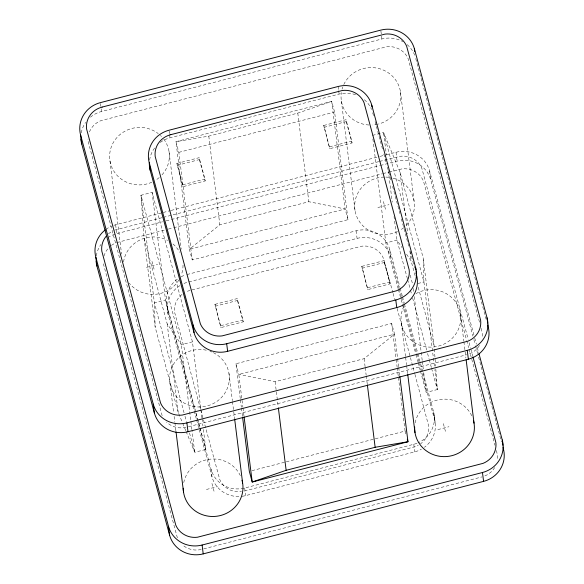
<?xml version="1.0" encoding="UTF-8"?>
<svg xmlns="http://www.w3.org/2000/svg" width="584" height="584" viewBox="0 0 584 584"><rect width="100%" height="100%" fill="white"/><g stroke="black" fill="none" stroke-linecap="round" stroke-linejoin="round"><path stroke-width="0.44" stroke-dasharray="2.92 2.19" d="M348.006 219.657L345.122 208.984L308.834 201.721L219.832 224.738L189.362 249.273L192.246 259.946L348.006 219.657L334.603 112.062L331.719 101.39L175.959 141.671L189.362 249.273L345.122 208.984L331.719 101.39L297.796 113.106L208.795 136.13L175.959 141.671L178.843 152.351L192.246 259.946M235.929 363.759L238.812 374.432L275.101 381.695L364.102 358.678L394.572 334.143L391.689 323.47L235.929 363.759L240.323 399.018M114.566 230.14L162.381 217.584M116.837 242.572L164.841 230.016M190.15 290.372L187.362 291.277A20.688 19.871 -7.1 0 0 185.727 292.015M90.432 117.187A27.601 26.514 -7.1 0 1 101.528 111.493L381.892 38.975A27.601 26.514 -7.1 0 1 402.799 41.595M160.301 142.408A27.601 26.514 -7.1 0 1 169.988 137.817L339.1 94.075A27.601 26.514 -7.1 0 1 356.787 95.17M178.843 152.351L334.603 112.062M176.908 163.44L199.159 157.68L204.926 179.032L205.159 180.93L182.909 186.683L176.908 163.44L182.909 186.683M323.77 125.45L346.02 119.698L351.78 141.051L352.021 142.949L329.77 148.701L323.77 125.45L329.77 148.701M177.142 165.338L199.392 159.578L199.159 157.68M324.003 127.348L346.254 121.596L346.02 119.698M201.918 417.779L192.457 341.83L152.103 192.384L140.978 195.26L144.131 238.506L155.169 327.113L178.23 412.516L182.354 422.458M372.446 135.393L383.571 132.517L400.076 172.309L423.13 257.705L434.167 346.312L435.613 366.132M182.668 184.785L204.926 179.032M329.529 146.803L351.78 141.051M113.902 225.293A27.601 26.514 -7.1 0 1 115.639 224.782L162.367 212.7M163.25 212.466L170.302 210.649M171.185 210.415L379.257 156.6M380.133 156.373L385.425 155.001M386.309 154.775L396.003 152.271A27.601 26.514 -7.1 0 1 429.627 170.981L474.485 337.129M163.264 217.357L378.731 161.629M379.615 161.396L400.157 156.278A20.688 19.871 -7.1 0 1 421.852 168.353L468.185 339.216M107.777 237.717A27.601 26.514 -7.1 0 1 116.742 233.644L162.586 221.789M166.112 220.876L170.521 219.737M171.404 219.504L379.476 165.688M380.359 165.462L397.105 161.126A27.601 26.514 -7.1 0 1 430.729 179.843L472.93 336.143M168.375 229.103L172.791 227.957M173.674 227.731L382.075 173.828M382.958 173.601L388.258 172.229M389.141 172.003L401.734 168.937A20.688 19.871 -7.1 0 1 423.429 181.011L466.492 339.779M146.46 267.384L157.585 264.508M377.877 207.532L389.002 204.656M187.019 274.531L356.13 230.789A27.601 26.514 -7.1 0 1 389.747 249.499L399.93 287.219M398.981 287.795L390.696 257.099A27.601 26.514 -7.1 0 0 357.072 238.381L187.96 282.123A27.601 26.514 -7.1 0 0 182.887 283.963M191.917 289.912L361.7 246.192A20.688 19.871 -7.1 0 1 383.389 258.267L392.864 292.599M152.103 192.384L165.506 299.979L154.38 302.855L155.169 327.113M398.186 288.7L385.849 242.988L396.974 240.112L402.018 247.543M214.956 304.344L237.206 298.585L242.966 319.937L243.207 321.835L220.956 327.595L214.956 304.344L220.956 327.595M361.81 266.362L384.068 260.603L389.827 281.955L390.068 283.853L367.81 289.606L361.81 266.362L367.81 289.606M215.189 306.242L237.44 300.49L237.206 298.585M362.051 268.26L384.301 262.501L384.068 260.603M220.716 325.689L242.966 319.937M367.577 287.708L389.827 281.955M192.457 341.83L181.332 344.706L167.192 323.901L144.131 238.506M417.932 283.51L423.926 281.962L423.13 257.705M188.486 426.714L466.652 354.765M203.378 429.532L205.86 449.424L194.735 452.301L186.135 431.576M420.502 371.336L426.196 392.433L437.321 389.557L435.679 367.037M251.967 470.667L285.408 462.024M286.291 461.798L405.092 431.065L398.332 376.819M206.429 489.465L217.555 486.589M437.839 429.612L448.965 426.736M195.888 413.18L211.043 469.31A27.601 26.514 -7.1 0 0 244.667 488.02L413.771 444.285A27.601 26.514 -7.1 0 0 417.202 443.161M244.338 491.056L415.793 446.519A20.688 19.871 -7.1 0 0 418.224 445.366M242.068 496.298A27.601 26.514 -7.1 0 0 245.608 495.619L414.72 451.877A27.601 26.514 -7.1 0 0 421.392 449.22M203.699 548.865L481.866 476.924M186.004 427.305L183.843 427.722A20.688 19.871 -7.1 0 1 166.579 422.093M201.217 549.464L199.056 549.88A20.688 19.871 -7.1 0 1 182.434 544.85M406.566 254.23L411.114 260.917L415.392 276.765M182.697 423.291L185.792 430.751M162.148 415.647L88.162 141.635A20.688 19.871 -7.1 0 1 88.009 139.036M177.368 537.806L103.375 263.786M415.75 58.568L464.645 239.659M464.886 240.542L472.244 267.793M473.427 272.188L486.246 319.66M479.515 322.178L408.209 58.853A20.688 19.871 -7.1 0 0 386.52 46.778L100.93 120.647A20.688 19.871 -7.1 0 0 89.016 133.057M481.179 328.347L482.201 332.873A20.688 19.871 -7.1 0 1 482.158 338.063M474.726 338.012L476.383 344.166M477.332 347.677L478.756 352.955M473.879 339.654L475.062 344.042M475.537 345.794L477.668 353.678M478.61 357.182L493.509 412.362M493.743 413.231L497.028 425.393M497.261 426.262L501.488 441.898M469.134 342.735L470.558 348.02M470.799 348.904L472.704 355.948M466.733 340.654L468.624 347.67M469.098 349.422L494.998 445.351M496.4 450.534L497.415 455.024A20.688 19.871 -7.1 0 1 497.371 460.214M372.716 112.792L373.665 116.296M375.089 121.56L382.425 148.752M383.849 154.015L386.221 162.783M387.404 167.17L391.192 181.201M392.609 186.464L399.952 213.656M401.376 218.912L408.712 246.105M410.136 251.368L414.633 268.034M418.246 287.328L434.167 346.312M410.187 275.173L412.793 284.839M407.413 278.794L396.974 240.112L394.047 216.606M407.654 279.67L410.267 289.343M410.501 290.219L411.691 294.613M412.64 298.132L426.641 349.998M427.59 353.517L429.014 358.788M429.255 359.671L431.394 367.584M431.627 368.46L437.321 389.557L434.846 369.665M383.396 201.531L385.885 210.736M443.365 423.619L445.847 432.817M400.164 288.094L402.296 295.986M402.537 296.862L404.194 303.001M404.427 303.877L417.691 352.991M417.925 353.875L433.562 411.756L434.503 419.356A27.601 26.514 -7.1 0 1 424.415 447.286M399.222 288.671L401.347 296.562M401.588 297.438L403.245 303.578M403.478 304.461L434.503 419.356M398.427 289.584L402.223 303.651M402.464 304.527L415.757 353.758M415.99 354.634L417.889 361.671M418.129 362.547L420.261 370.46M393.098 293.475L394.762 299.636M397.135 308.425L410.194 356.802M410.435 357.685L414.713 373.512M414.947 374.395L428.554 425.532A20.688 19.871 -7.1 0 1 420.487 443.913M346.254 121.596L352.021 142.949M384.301 262.501L390.068 283.853M405.092 431.065L405.975 434.35M199.392 159.578L205.159 180.93M237.44 300.49L243.207 321.835M200.56 409.143L174.601 312.265A20.688 19.871 -7.1 0 1 182.668 293.883M200.794 410.019L219.767 479.537A20.688 19.871 -7.1 0 0 241.455 491.611M165.506 299.979L195.173 409.866M196.129 413.384L197.553 418.655M197.786 419.538L199.925 427.451M200.159 428.327L205.86 449.424M177.324 279.123A27.601 26.514 -7.1 0 0 167.236 307.053L195.655 412.304M167.236 307.053L168.177 314.652L196.363 419.02M196.596 419.896L211.992 476.902A27.601 26.514 -7.1 0 0 240.265 496.473M151.986 261.391L154.468 270.589M211.948 483.472L214.43 492.677M184.048 412.742L154.38 302.855L140.978 195.26L181.332 344.706L190.793 420.655M184.997 416.261L186.427 421.538M189.508 432.963L194.735 452.301L192.026 430.605M460.396 313.666L463.784 340.815M463.893 341.72L465.923 358.007M429.627 170.981L430.729 179.843M400.434 91.586L414.071 201.078M434.394 366.051L423.926 281.962L383.571 132.517L386.382 155.118M434.233 415.158L435.182 422.758M400.076 172.309L407.734 233.79M409.873 250.974L411.114 260.917M413.246 288.459L413.808 292.978M414.26 296.592L422.254 360.788M422.371 361.693L423.269 368.927M423.721 372.548L426.196 392.433M380.899 31.003L381.892 38.975M396.003 152.271L397.105 161.126M388.302 170.492L392.244 202.137M401.354 323.12L405.53 356.598M405.639 357.503L406.537 364.744M406.654 365.65L407.669 373.789M389.747 249.499L390.696 257.099M413.771 444.285L414.72 451.877M372.891 139.014L385.849 242.988M398.624 366.694L394.572 334.143L238.812 374.432L242.864 406.982M398.741 367.599L399.748 375.738M391.689 323.47L396.083 358.737M396.193 359.635L397.091 366.869M397.208 367.774L398.222 375.913M341.392 101.032L355.028 210.532M338.151 86.483L338.574 89.856M338.676 90.703L339.1 94.075M356.13 230.789L357.072 238.381M364.102 358.678L365.117 366.818M365.234 367.716L366.132 374.95M366.248 375.855L367.256 383.995M297.796 113.106L308.834 201.721M275.101 381.695L278.254 407.011M242.981 407.887L243.988 416.027M208.795 136.13L219.832 224.738M240.433 399.923L241.331 407.157M241.447 408.063L242.462 416.202M244.667 488.02L245.608 495.619M228.986 373.519L232.366 400.668M232.476 401.573L234.505 417.859M169.148 131.064L169.462 133.597M169.572 134.444L169.988 137.817M211.043 469.31L211.992 476.902M169.017 151.438L181.193 249.171M202.028 418.684L202.933 425.918M190.902 421.56L191.917 429.7M166.557 303.651L167.506 311.243M167.192 323.901L178.23 412.516M169.944 382.973L173.66 412.837M174.112 416.45L174.784 421.882M174.901 422.787L176.025 431.839M109.975 160.885L121.582 254.091M100.536 103.514L101.083 107.945M101.193 108.836L101.528 111.493M115.639 224.782L116.742 233.644M392.995 178.149A29.901 28.726 -7.1 0 1 405.851 225.76M403.69 227.694A29.901 28.726 -7.1 0 1 400.12 230.191M397.543 231.563A29.901 28.726 -7.1 0 1 355.364 212.262A29.901 28.726 -7.1 0 1 385.046 177.061M385.776 177.076A29.901 28.726 -7.1 0 1 390.141 177.514M343.801 84.483A29.901 28.726 -7.1 0 1 393.857 77.679A29.901 28.726 -7.1 0 1 378.403 124.063M377.695 124.239A29.901 28.726 -7.1 0 1 372.621 124.991M368.957 125.005A29.901 28.726 -7.1 0 1 341.319 92.6M342.049 89.14A29.901 28.726 -7.1 0 1 342.698 87.111M181.135 276.765A27.601 26.514 -7.1 0 1 185.289 275.035M433.562 411.756A27.601 26.514 -7.1 0 1 418.027 442.818M168.177 314.652A27.601 26.514 -7.1 0 1 180.514 285.233M494.714 467.565A20.688 19.871 -7.1 0 1 484.647 476.011M96.345 255.843A27.601 26.514 -7.1 0 1 100.85 244.557M103.974 256.048A20.688 19.871 -7.1 0 1 108.77 247.747M111.449 245.404A20.688 19.871 -7.1 0 1 116.143 242.798M105.945 229.373A27.601 26.514 -7.1 0 1 111.383 226.249M108.478 233.863A20.688 19.871 -7.1 0 1 112.128 231.3M183.018 265.143A29.901 28.726 -7.1 0 1 181.354 274.86M178.887 279.991A29.901 28.726 -7.1 0 1 129.276 283.189M123.545 261.946A29.901 28.726 -7.1 0 1 167.652 240.396M173.025 244.017A29.901 28.726 -7.1 0 1 179.719 252.281M163.79 139.196A29.901 28.726 -7.1 0 1 161.797 175.083M159.198 177.587A29.901 28.726 -7.1 0 1 155.687 180.171M151.825 182.23A29.901 28.726 -7.1 0 1 114.515 172.171A29.901 28.726 -7.1 0 1 119.435 135.05A29.901 28.726 -7.1 0 1 158.264 133.619M160.454 135.473A29.901 28.726 -7.1 0 1 161.476 136.481M415.166 422.787A29.901 28.726 -7.1 0 1 441.716 399.295A29.901 28.726 -7.1 0 1 472.31 417.064M415.939 293.635A29.901 28.726 -7.1 0 1 460.141 312.279A29.901 28.726 -7.1 0 1 427.459 346.976A29.901 28.726 -7.1 0 1 403.763 306.571M364.379 99.725A27.601 26.514 -7.1 0 1 371.585 109.507M149.592 160.016A27.601 26.514 -7.1 0 1 154.621 148.015M81.264 132.831A27.601 26.514 -7.1 0 1 85.636 122.399M407.172 44.618A27.601 26.514 -7.1 0 1 415.275 56.852M479.5 345.414A20.688 19.871 -7.1 0 1 469.434 353.86M183.748 482.639A29.901 28.726 -7.1 0 1 210.298 459.148A29.901 28.726 -7.1 0 1 240.893 476.916M213.335 352.656A29.901 28.726 -7.1 0 1 217.46 401.026A29.901 28.726 -7.1 0 1 170.207 384.36A29.901 28.726 -7.1 0 1 206.488 350.239M209.992 351.247A29.901 28.726 -7.1 0 1 212.021 352.043"/><path stroke-width="0.88" d="M399.865 376.644L407.975 441.745L375.14 447.286L286.138 470.31L252.215 482.026L249.332 471.354L242.572 417.1M149.256 162.746L193.07 325.003A27.601 26.514 -7.1 0 0 226.687 343.721L395.799 299.979A27.601 26.514 -7.1 0 0 415.582 267.45L371.774 105.193A27.601 26.514 -7.1 0 0 338.151 86.483L169.046 130.225A27.601 26.514 -7.1 0 0 149.256 162.746L150.205 170.345L194.019 332.603A27.601 26.514 -7.1 0 0 227.636 351.312L396.748 307.571A27.601 26.514 -7.1 0 0 416.742 275.889M80.636 135.152L153.271 404.157A27.601 26.514 -7.1 0 0 186.895 422.874L467.258 350.356A27.601 26.514 -7.1 0 0 487.041 317.827L414.406 48.83A27.601 26.514 -7.1 0 0 380.79 30.113L100.419 102.631A27.601 26.514 -7.1 0 0 80.636 135.152L81.738 144.014L154.373 413.019A27.601 26.514 -7.1 0 0 187.997 431.729L468.361 359.218A27.601 26.514 -7.1 0 0 488.144 326.69L487.925 324.916M105.237 229.913A27.601 26.514 -7.1 0 0 95.856 257.31L168.484 526.308A27.601 26.514 -7.1 0 0 202.108 545.025L482.472 472.507A27.601 26.514 -7.1 0 0 502.262 439.986L478.997 353.831M96.119 261.041A27.601 26.514 -7.1 0 0 96.959 266.173L169.594 535.17A27.601 26.514 -7.1 0 0 203.21 553.887L483.581 481.369A27.601 26.514 -7.1 0 0 503.364 448.848L503.138 447.074M472.938 356.824L495.838 442.365A20.688 19.871 -7.1 0 1 483.07 463.353L197.48 537.222A20.688 19.871 -7.1 0 1 175.791 525.147L101.798 251.127A20.688 19.871 -7.1 0 1 106.025 236.425M416.056 273.29L416.531 275.049L416.107 271.669M407.304 439.277L407.975 441.745L252.215 482.026L244.105 416.925M487.041 317.827L487.706 323.149M502.262 439.986L502.919 445.3M467.258 350.356L468.361 359.218M482.472 472.507L483.581 481.369M466.149 359.817L474.04 423.159M414.406 48.83L414.742 51.487M415.582 267.45L415.903 269.983M407.778 374.694L414.99 432.613M371.774 105.193L371.986 106.887M395.799 299.979L396.748 307.571M367.373 384.9L375.14 447.286M278.364 407.917L286.138 470.31M226.687 343.721L227.636 351.312M234.622 418.764L242.623 483.019M193.07 325.003L194.019 332.603M186.895 422.874L187.997 431.729M202.108 545.025L203.21 553.887M176.025 431.839L183.58 492.465M153.271 404.157L154.373 413.019M168.484 526.308L169.594 535.17M95.856 257.31L96.959 266.173M473.441 420.407A29.901 28.726 -7.1 0 1 447.687 456.44A29.901 28.726 -7.1 0 1 414.662 426.992M150.205 170.345A27.601 26.514 -7.1 0 1 149.322 163.476M81.738 144.014A27.601 26.514 -7.1 0 1 80.906 138.882M242.031 480.26A29.901 28.726 -7.1 0 1 217 516.205A29.901 28.726 -7.1 0 1 183.223 488.253M102.134 107.076L99.353 107.989A20.688 19.871 -7.1 0 0 86.585 128.976L160.571 402.989A20.688 19.871 -7.1 0 0 182.266 415.063L467.857 341.202A20.688 19.871 -7.1 0 0 480.625 320.214L406.632 46.194A20.688 19.871 -7.1 0 0 384.944 34.12L102.134 107.076M170.754 134.67L167.973 135.583A20.688 19.871 -7.1 0 0 155.205 156.57L200.37 323.835A20.688 19.871 -7.1 0 0 222.066 335.909L396.397 290.817A20.688 19.871 -7.1 0 0 409.165 269.837L364 102.565A20.688 19.871 -7.1 0 0 342.304 90.491L170.754 134.67"/></g></svg>
